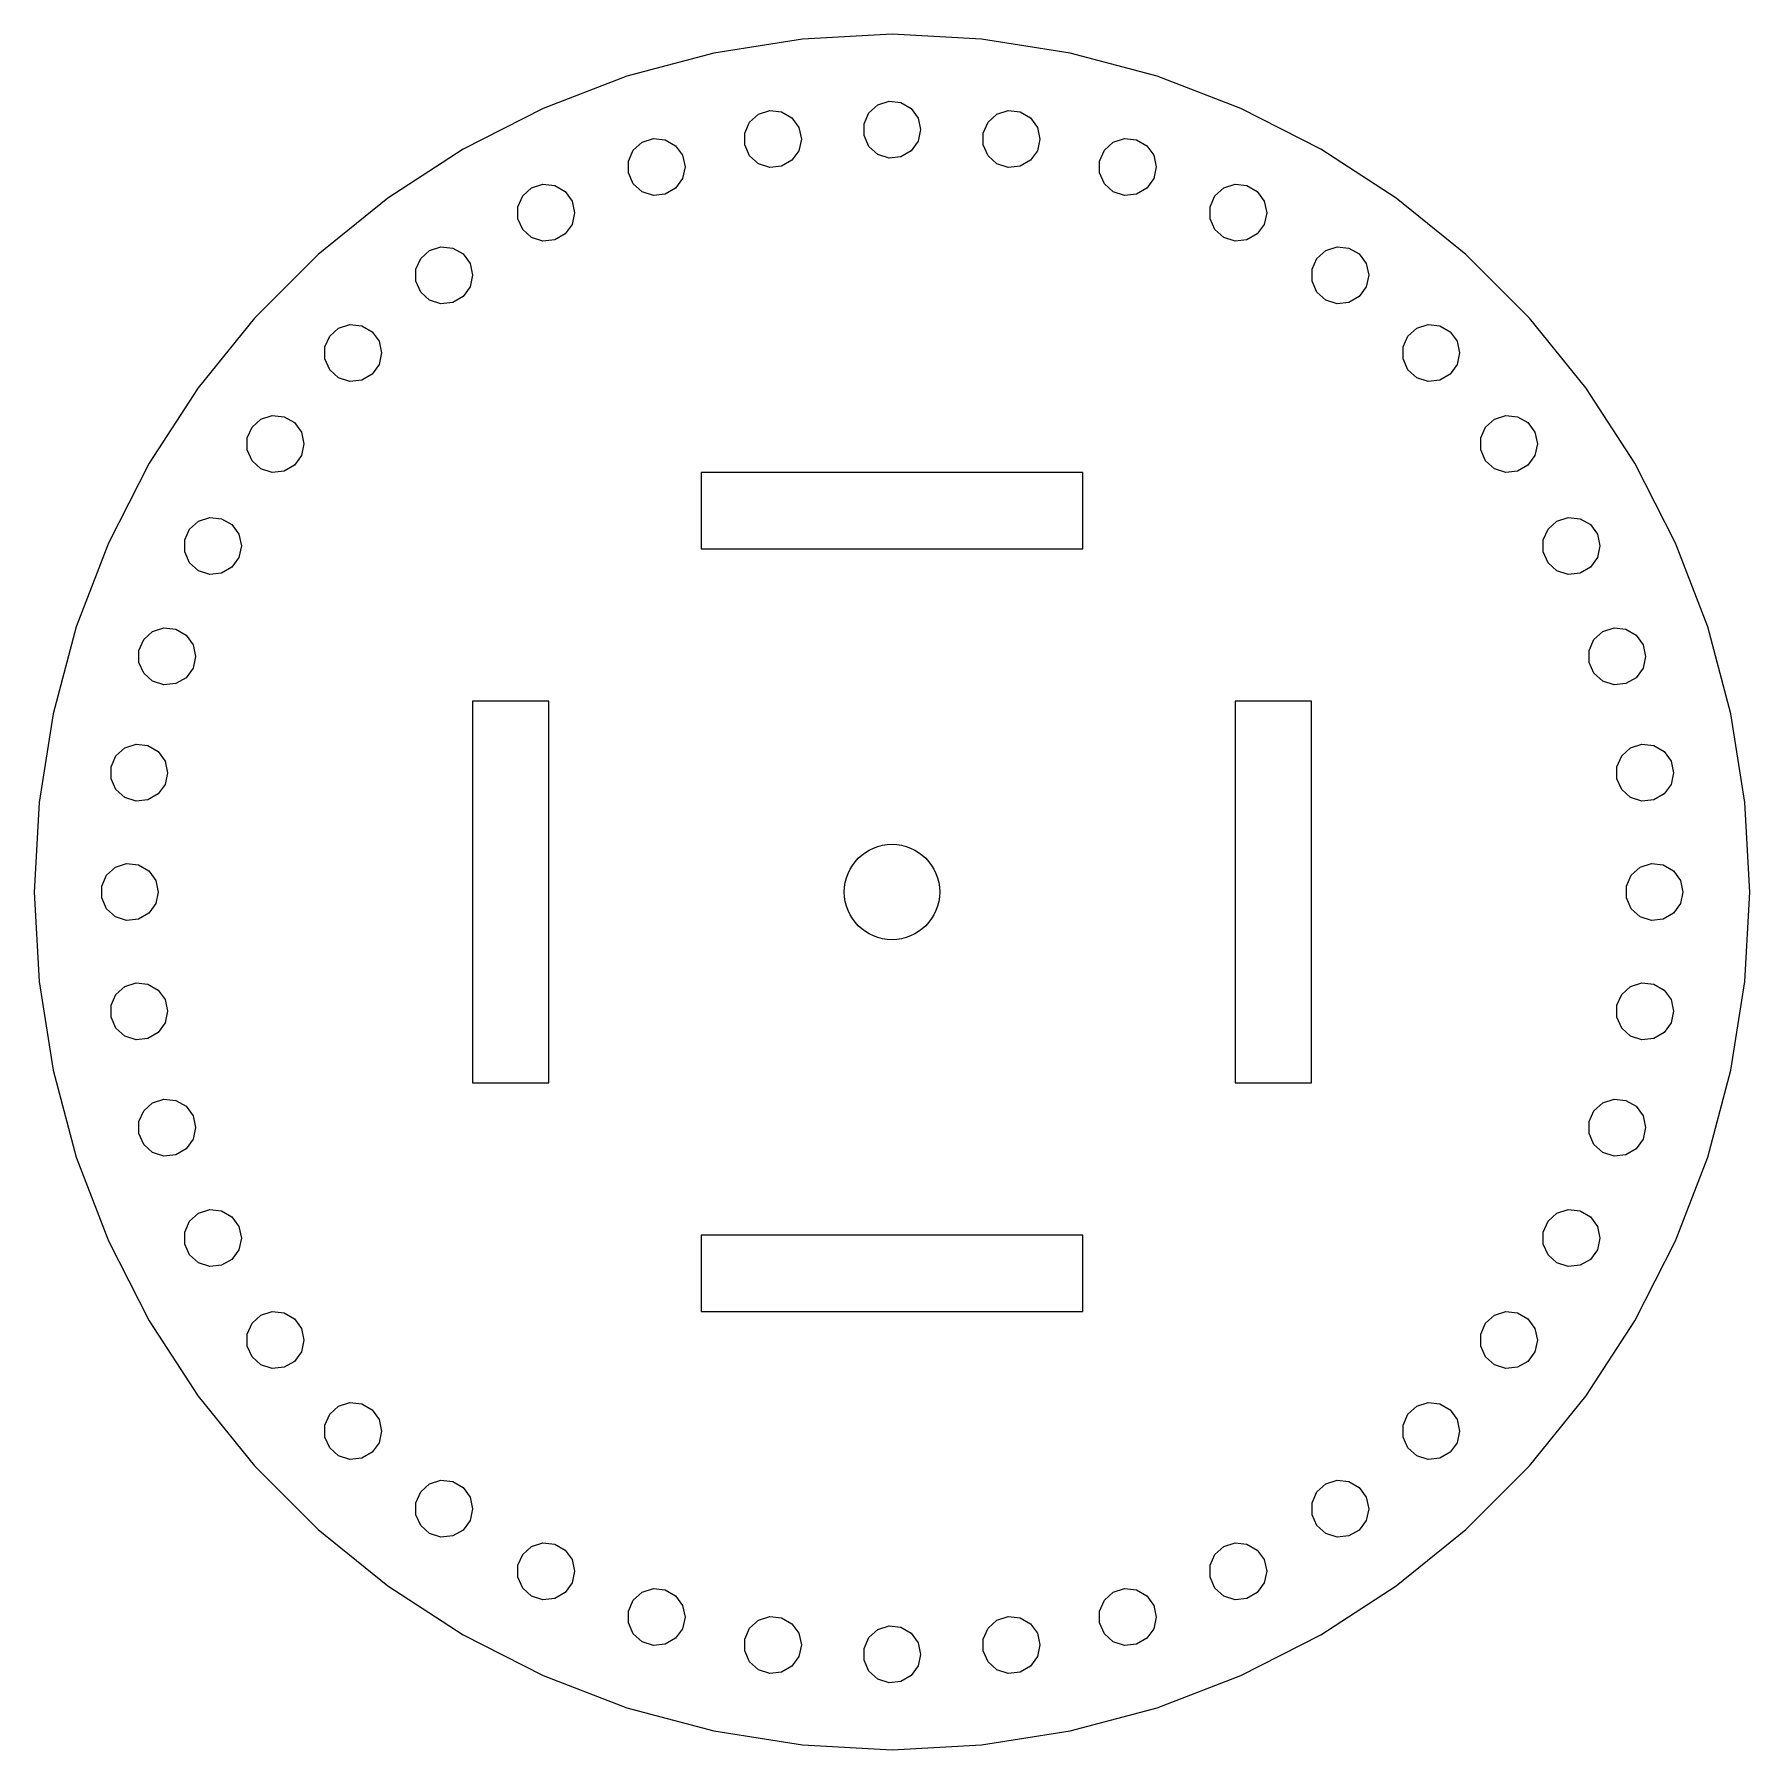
# Model space of a CAD drawing. Header units: millimetres. Extents: x 0 to 600, y 0 to 400.
# Drawn here: x 105 to 195, y 205 to 295 of the extents above; entities that cross this region are included whole.
import ezdxf

# ---------------------------------------------------------------- set-up
doc = ezdxf.new("R2010")
doc.units = ezdxf.units.MM
doc.layers.get('0').update_dxf_attribs({"lineweight": 25})

msp = doc.modelspace()

# ---------------------------------------------------------------- linework, layer by layer
at = {"color": 1, "true_color": 0xff0000}
for p, q in [((145.29834, 294.7333), (140.64819, 293.9968)), ((150, 294.9797), (145.29834, 294.7333)), ((154.70166, 294.7333), (150, 294.9797)), ((159.35181, 293.9968), (154.70166, 294.7333)), ((140.64819, 293.9968), (136.1005, 292.7782)), ((163.8995, 292.7782), (159.35181, 293.9968)), ((136.1005, 292.7782), (131.7051, 291.091)), ((168.2949, 291.091), (163.8995, 292.7782)), ((149.25, 291.2787), (149.84322, 291.4715)), ((149.84322, 291.4715), (150.46352, 291.4063)), ((131.7051, 291.091), (127.5101, 288.9536)), ((142.53227, 290.3692), (142.9958, 290.7865)), ((142.9958, 290.7865), (143.589, 290.9793)), ((143.589, 290.9793), (144.20932, 290.9141)), ((144.20932, 290.9141), (144.7495, 290.6022)), ((144.7495, 290.6022), (145.11612, 290.0976)), ((148.53279, 290.2916), (148.78648, 290.8614)), ((148.78648, 290.8614), (149.25, 291.2787)), ((150.46352, 291.4063), (151.00369, 291.0944)), ((151.00369, 291.0944), (151.37032, 290.5898)), ((151.37032, 290.5898), (151.5, 289.9797)), ((155.04068, 290.3692), (155.5042, 290.7865)), ((155.5042, 290.7865), (156.09741, 290.9793)), ((156.09741, 290.9793), (156.71773, 290.9141)), ((156.71773, 290.9141), (157.25789, 290.6022)), ((157.25789, 290.6022), (157.62451, 290.0976)), ((172.4899, 288.9536), (168.2949, 291.091)), ((142.27858, 289.7994), (142.53227, 290.3692)), ((142.27858, 289.1756), (142.27858, 289.7994)), ((145.11612, 290.0976), (145.2458, 289.4875)), ((148.53279, 289.6678), (148.53279, 290.2916)), ((151.5, 289.9797), (151.37032, 289.3696)), ((154.78697, 289.7994), (155.04068, 290.3692)), ((154.78697, 289.1756), (154.78697, 289.7994)), ((157.62451, 290.0976), (157.7542, 289.4875)), ((127.5101, 288.9536), (123.5616, 286.3894)), ((136.1784, 288.3348), (136.4321, 288.9046)), ((136.4321, 288.9046), (136.8956, 289.322)), ((136.8956, 289.322), (137.4888, 289.5148)), ((137.4888, 289.5148), (138.1091, 289.4496)), ((138.1091, 289.4496), (138.6493, 289.1377)), ((138.6493, 289.1377), (139.0159, 288.6331)), ((142.53227, 288.6058), (142.27858, 289.1756)), ((145.11612, 288.8774), (144.7495, 288.3728)), ((145.2458, 289.4875), (145.11612, 288.8774)), ((148.78648, 289.098), (148.53279, 289.6678)), ((149.25, 288.6807), (148.78648, 289.098)), ((151.00369, 288.865), (150.46352, 288.5531)), ((151.37032, 289.3696), (151.00369, 288.865)), ((155.04068, 288.6058), (154.78697, 289.1756)), ((157.62451, 288.8774), (157.25789, 288.3728)), ((157.7542, 289.4875), (157.62451, 288.8774)), ((160.8872, 288.3348), (161.1409, 288.9046)), ((161.1409, 288.9046), (161.6044, 289.322)), ((161.6044, 289.322), (162.1976, 289.5148)), ((162.1976, 289.5148), (162.8179, 289.4496)), ((162.8179, 289.4496), (163.3581, 289.1377)), ((163.3581, 289.1377), (163.7247, 288.6331)), ((176.4384, 286.3894), (172.4899, 288.9536)), ((136.1784, 287.7111), (136.1784, 288.3348)), ((139.0159, 288.6331), (139.1456, 288.023)), ((139.1456, 288.023), (139.0159, 287.4129)), ((142.9958, 288.1885), (142.53227, 288.6058)), ((143.589, 287.9957), (142.9958, 288.1885)), ((144.20932, 288.0609), (143.589, 287.9957)), ((144.7495, 288.3728), (144.20932, 288.0609)), ((149.84322, 288.4879), (149.25, 288.6807)), ((150.46352, 288.5531), (149.84322, 288.4879)), ((155.5042, 288.1885), (155.04068, 288.6058)), ((156.09741, 287.9957), (155.5042, 288.1885)), ((156.71773, 288.0609), (156.09741, 287.9957)), ((157.25789, 288.3728), (156.71773, 288.0609)), ((160.8872, 287.7111), (160.8872, 288.3348)), ((163.7247, 288.6331), (163.8544, 288.023)), ((163.8544, 288.023), (163.7247, 287.4129)), ((131.0996, 286.9212), (131.6928, 287.114)), ((131.6928, 287.114), (132.3131, 287.0488)), ((132.3131, 287.0488), (132.8533, 286.7369)), ((136.4321, 287.1413), (136.1784, 287.7111)), ((136.8956, 286.7239), (136.4321, 287.1413)), ((139.0159, 287.4129), (138.6493, 286.9082)), ((161.1409, 287.1413), (160.8872, 287.7111)), ((161.6044, 286.7239), (161.1409, 287.1413)), ((163.7247, 287.4129), (163.3581, 286.9082)), ((167.4004, 286.9212), (167.9936, 287.114)), ((167.9936, 287.114), (168.6139, 287.0488)), ((168.6139, 287.0488), (169.1541, 286.7369)), ((123.5616, 286.3894), (119.9027, 283.4264)), ((130.3824, 285.9341), (130.6361, 286.5039)), ((130.6361, 286.5039), (131.0996, 286.9212)), ((132.8533, 286.7369), (133.2199, 286.2323)), ((133.2199, 286.2323), (133.3496, 285.6222)), ((137.4888, 286.5312), (136.8956, 286.7239)), ((138.1091, 286.5964), (137.4888, 286.5312)), ((138.6493, 286.9082), (138.1091, 286.5964)), ((162.1976, 286.5312), (161.6044, 286.7239)), ((162.8179, 286.5964), (162.1976, 286.5312)), ((163.3581, 286.9082), (162.8179, 286.5964)), ((166.6832, 285.9341), (166.9369, 286.5039)), ((166.9369, 286.5039), (167.4004, 286.9212)), ((169.1541, 286.7369), (169.5207, 286.2323)), ((169.5207, 286.2323), (169.6504, 285.6222)), ((180.0973, 283.4264), (176.4384, 286.3894)), ((130.3824, 285.3103), (130.3824, 285.9341)), ((130.6361, 284.7405), (130.3824, 285.3103)), ((133.3496, 285.6222), (133.2199, 285.0121)), ((166.6832, 285.3103), (166.6832, 285.9341)), ((166.9369, 284.7405), (166.6832, 285.3103)), ((169.6504, 285.6222), (169.5207, 285.0121)), ((131.0996, 284.3232), (130.6361, 284.7405)), ((131.6928, 284.1304), (131.0996, 284.3232)), ((132.8533, 284.5075), (132.3131, 284.1956)), ((133.2199, 285.0121), (132.8533, 284.5075)), ((167.4004, 284.3232), (166.9369, 284.7405)), ((167.9936, 284.1304), (167.4004, 284.3232)), ((169.1541, 284.5075), (168.6139, 284.1956)), ((169.5207, 285.0121), (169.1541, 284.5075)), ((119.9027, 283.4264), (116.5736, 280.0973)), ((125.287, 283.226), (125.7505, 283.6433)), ((125.7505, 283.6433), (126.3437, 283.836)), ((126.3437, 283.836), (126.964, 283.7709)), ((126.964, 283.7709), (127.5042, 283.459)), ((127.5042, 283.459), (127.8708, 282.9544)), ((132.3131, 284.1956), (131.6928, 284.1304)), ((168.6139, 284.1956), (167.9936, 284.1304)), ((172.286, 283.226), (172.7495, 283.6433)), ((172.7495, 283.6433), (173.3427, 283.836)), ((173.3427, 283.836), (173.963, 283.7709)), ((173.963, 283.7709), (174.5032, 283.459)), ((174.5032, 283.459), (174.8698, 282.9544)), ((183.4264, 280.0973), (180.0973, 283.4264)), ((125.0333, 282.6561), (125.287, 283.226)), ((125.0333, 282.0324), (125.0333, 282.6561)), ((127.8708, 282.9544), (128.0005, 282.3443)), ((172.0323, 282.6561), (172.286, 283.226)), ((172.0323, 282.0324), (172.0323, 282.6561)), ((174.8698, 282.9544), (174.9995, 282.3443)), ((125.287, 281.4626), (125.0333, 282.0324)), ((127.8708, 281.7342), (127.5042, 281.2296)), ((128.0005, 282.3443), (127.8708, 281.7342)), ((172.286, 281.4626), (172.0323, 282.0324)), ((174.8698, 281.7342), (174.5032, 281.2296)), ((174.9995, 282.3443), (174.8698, 281.7342)), ((125.7505, 281.0452), (125.287, 281.4626)), ((126.3437, 280.8525), (125.7505, 281.0452)), ((126.964, 280.9177), (126.3437, 280.8525)), ((127.5042, 281.2296), (126.964, 280.9177)), ((172.7495, 281.0452), (172.286, 281.4626)), ((173.3427, 280.8525), (172.7495, 281.0452)), ((173.963, 280.9177), (173.3427, 280.8525)), ((174.5032, 281.2296), (173.963, 280.9177)), ((116.5736, 280.0973), (113.6106, 276.4384)), ((186.3894, 276.4384), (183.4264, 280.0973)), ((120.2628, 278.5818), (120.5166, 279.1516)), ((120.5166, 279.1516), (120.9801, 279.569)), ((120.9801, 279.569), (121.5733, 279.7617)), ((121.5733, 279.7617), (122.1936, 279.6965)), ((122.1936, 279.6965), (122.7338, 279.3846)), ((122.7338, 279.3846), (123.1004, 278.88)), ((123.1004, 278.88), (123.2301, 278.2699)), ((176.8027, 278.5818), (177.0564, 279.1516)), ((177.0564, 279.1516), (177.5199, 279.569)), ((177.5199, 279.569), (178.1131, 279.7617)), ((178.1131, 279.7617), (178.7334, 279.6965)), ((178.7334, 279.6965), (179.2736, 279.3846)), ((179.2736, 279.3846), (179.6402, 278.88)), ((179.6402, 278.88), (179.7699, 278.2699)), ((120.2628, 277.9581), (120.2628, 278.5818)), ((123.2301, 278.2699), (123.1004, 277.6598)), ((176.8027, 277.9581), (176.8027, 278.5818)), ((179.7699, 278.2699), (179.6402, 277.6598)), ((120.5166, 277.3882), (120.2628, 277.9581)), ((120.9801, 276.9709), (120.5166, 277.3882)), ((122.7338, 277.1552), (122.1936, 276.8433)), ((123.1004, 277.6598), (122.7338, 277.1552)), ((177.0564, 277.3882), (176.8027, 277.9581)), ((177.5199, 276.9709), (177.0564, 277.3882)), ((179.2736, 277.1552), (178.7334, 276.8433)), ((179.6402, 277.6598), (179.2736, 277.1552)), ((113.6106, 276.4384), (111.0464, 272.4899)), ((121.5733, 276.7781), (120.9801, 276.9709)), ((122.1936, 276.8433), (121.5733, 276.7781)), ((178.1131, 276.7781), (177.5199, 276.9709)), ((178.7334, 276.8433), (178.1131, 276.7781)), ((188.9536, 272.4899), (186.3894, 276.4384)), ((116.1885, 273.8114), (116.4422, 274.3812)), ((116.4422, 274.3812), (116.9057, 274.7985)), ((116.9057, 274.7985), (117.4989, 274.9913)), ((117.4989, 274.9913), (118.1193, 274.9261)), ((118.1193, 274.9261), (118.6594, 274.6142)), ((118.6594, 274.6142), (119.026, 274.1096)), ((180.877, 273.8114), (181.1307, 274.3812)), ((181.1307, 274.3812), (181.5943, 274.7985)), ((181.5943, 274.7985), (182.1875, 274.9913)), ((182.1875, 274.9913), (182.8078, 274.9261)), ((182.8078, 274.9261), (183.348, 274.6142)), ((183.348, 274.6142), (183.7146, 274.1096)), ((116.1885, 273.1876), (116.1885, 273.8114)), ((119.026, 274.1096), (119.1557, 273.4995)), ((119.1557, 273.4995), (119.026, 272.8894)), ((180.877, 273.1876), (180.877, 273.8114)), ((183.7146, 274.1096), (183.8443, 273.4995)), ((183.8443, 273.4995), (183.7146, 272.8894)), ((116.4422, 272.6178), (116.1885, 273.1876)), ((116.9057, 272.2004), (116.4422, 272.6178)), ((119.026, 272.8894), (118.6594, 272.3848)), ((181.1307, 272.6178), (180.877, 273.1876)), ((181.5943, 272.2004), (181.1307, 272.6178)), ((183.7146, 272.8894), (183.348, 272.3848)), ((111.0464, 272.4899), (108.909, 268.2949)), ((117.4989, 272.0077), (116.9057, 272.2004)), ((118.1193, 272.0729), (117.4989, 272.0077)), ((118.6594, 272.3848), (118.1193, 272.0729)), ((160, 272), (140, 272)), ((140, 272), (140, 268)), ((160, 268), (160, 272)), ((182.1875, 272.0077), (181.5943, 272.2004)), ((182.8078, 272.0729), (182.1875, 272.0077)), ((183.348, 272.3848), (182.8078, 272.0729)), ((191.091, 268.2949), (188.9536, 272.4899)), ((112.9106, 268.4623), (113.1643, 269.0321)), ((113.1643, 269.0321), (113.6278, 269.4494)), ((113.6278, 269.4494), (114.221, 269.6422)), ((114.221, 269.6422), (114.8413, 269.577)), ((114.8413, 269.577), (115.3815, 269.2651)), ((115.3815, 269.2651), (115.7481, 268.7605)), ((184.155, 268.4623), (184.4087, 269.0321)), ((184.4087, 269.0321), (184.8722, 269.4494)), ((184.8722, 269.4494), (185.4654, 269.6422)), ((185.4654, 269.6422), (186.0857, 269.577)), ((186.0857, 269.577), (186.6259, 269.2651)), ((186.6259, 269.2651), (186.9925, 268.7605)), ((108.909, 268.2949), (107.2218, 263.8995)), ((112.9106, 267.8385), (112.9106, 268.4623)), ((115.7481, 268.7605), (115.8778, 268.1504)), ((115.8778, 268.1504), (115.7481, 267.5403)), ((184.155, 267.8385), (184.155, 268.4623)), ((186.9925, 268.7605), (187.1222, 268.1504)), ((187.1222, 268.1504), (186.9925, 267.5403)), ((192.7782, 263.8995), (191.091, 268.2949)), ((113.1643, 267.2687), (112.9106, 267.8385)), ((113.6278, 266.8514), (113.1643, 267.2687)), ((115.7481, 267.5403), (115.3815, 267.0357)), ((140, 268), (160, 268)), ((184.4087, 267.2687), (184.155, 267.8385)), ((184.8722, 266.8514), (184.4087, 267.2687)), ((186.9925, 267.5403), (186.6259, 267.0357)), ((114.221, 266.6586), (113.6278, 266.8514)), ((114.8413, 266.7238), (114.221, 266.6586)), ((115.3815, 267.0357), (114.8413, 266.7238)), ((185.4654, 266.6586), (184.8722, 266.8514)), ((186.0857, 266.7238), (185.4654, 266.6586)), ((186.6259, 267.0357), (186.0857, 266.7238)), ((107.2218, 263.8995), (106.0032, 259.35181)), ((110.7635, 263.2361), (111.227, 263.6534)), ((111.227, 263.6534), (111.8202, 263.8462)), ((111.8202, 263.8462), (112.4406, 263.781)), ((112.4406, 263.781), (112.9807, 263.4691)), ((186.8094, 263.2361), (187.273, 263.6534)), ((187.273, 263.6534), (187.8662, 263.8462)), ((187.8662, 263.8462), (188.4865, 263.781)), ((188.4865, 263.781), (189.0267, 263.4691)), ((193.9968, 259.35181), (192.7782, 263.8995)), ((110.5098, 262.6663), (110.7635, 263.2361)), ((112.9807, 263.4691), (113.3474, 262.9645)), ((113.3474, 262.9645), (113.477, 262.3544)), ((186.5557, 262.6663), (186.8094, 263.2361)), ((189.0267, 263.4691), (189.3933, 262.9645)), ((189.3933, 262.9645), (189.523, 262.3544)), ((110.5098, 262.0425), (110.5098, 262.6663)), ((110.7635, 261.4727), (110.5098, 262.0425)), ((113.477, 262.3544), (113.3474, 261.7443)), ((186.5557, 262.0425), (186.5557, 262.6663)), ((186.8094, 261.4727), (186.5557, 262.0425)), ((189.523, 262.3544), (189.3933, 261.7443)), ((111.227, 261.0554), (110.7635, 261.4727)), ((111.8202, 260.8626), (111.227, 261.0554)), ((112.4406, 260.9278), (111.8202, 260.8626)), ((112.9807, 261.2397), (112.4406, 260.9278)), ((113.3474, 261.7443), (112.9807, 261.2397)), ((187.273, 261.0554), (186.8094, 261.4727)), ((187.8662, 260.8626), (187.273, 261.0554)), ((188.4865, 260.9278), (187.8662, 260.8626)), ((189.0267, 261.2397), (188.4865, 260.9278)), ((189.3933, 261.7443), (189.0267, 261.2397)), ((132, 260), (128, 260)), ((128, 260), (128, 240)), ((132, 240), (132, 260)), ((172, 260), (168, 260)), ((168, 260), (168, 240)), ((172, 240), (172, 260)), ((106.0032, 259.35181), (105.2667, 254.70166)), ((194.7333, 254.70166), (193.9968, 259.35181)), ((109.299, 257.13588), (109.7625, 257.55324)), ((109.7625, 257.55324), (110.3557, 257.74599)), ((110.3557, 257.74599), (110.976, 257.68079)), ((110.976, 257.68079), (111.5162, 257.36891)), ((111.5162, 257.36891), (111.8828, 256.8643)), ((188.274, 257.13588), (188.7375, 257.55324)), ((188.7375, 257.55324), (189.3307, 257.74599)), ((189.3307, 257.74599), (189.951, 257.68079)), ((189.951, 257.68079), (190.4912, 257.36891)), ((190.4912, 257.36891), (190.8578, 256.8643)), ((109.0453, 256.56607), (109.299, 257.13588)), ((109.0453, 255.94234), (109.0453, 256.56607)), ((111.8828, 256.8643), (112.0125, 256.2542)), ((188.0203, 256.56607), (188.274, 257.13588)), ((188.0203, 255.94234), (188.0203, 256.56607)), ((190.8578, 256.8643), (190.9875, 256.2542)), ((109.299, 255.37253), (109.0453, 255.94234)), ((111.8828, 255.64409), (111.5162, 255.13948)), ((112.0125, 256.2542), (111.8828, 255.64409)), ((188.274, 255.37253), (188.0203, 255.94234)), ((190.8578, 255.64409), (190.4912, 255.13948)), ((190.9875, 256.2542), (190.8578, 255.64409)), ((105.2667, 254.70166), (105.0203, 250)), ((109.7625, 254.95515), (109.299, 255.37253)), ((110.3557, 254.76242), (109.7625, 254.95515)), ((110.976, 254.82762), (110.3557, 254.76242)), ((111.5162, 255.13948), (110.976, 254.82762)), ((188.7375, 254.95515), (188.274, 255.37253)), ((189.3307, 254.76242), (188.7375, 254.95515)), ((189.951, 254.82762), (189.3307, 254.76242)), ((190.4912, 255.13948), (189.951, 254.82762)), ((194.9797, 250), (194.7333, 254.70166)), ((108.8068, 250.88167), (109.2703, 251.29903)), ((109.2703, 251.29903), (109.8635, 251.49178)), ((109.8635, 251.49178), (110.4838, 251.42657)), ((110.4838, 251.42657), (111.024, 251.11472)), ((111.024, 251.11472), (111.3906, 250.61009)), ((188.7662, 250.88167), (189.2297, 251.29903)), ((189.2297, 251.29903), (189.8229, 251.49178)), ((189.8229, 251.49178), (190.4432, 251.42657)), ((190.4432, 251.42657), (190.9834, 251.11472)), ((190.9834, 251.11472), (191.35, 250.61009)), ((108.5531, 250.31186), (108.8068, 250.88167)), ((108.5531, 249.68814), (108.5531, 250.31186)), ((111.3906, 250.61009), (111.5203, 250)), ((188.5125, 250.31186), (188.7662, 250.88167)), ((188.5125, 249.68814), (188.5125, 250.31186)), ((191.35, 250.61009), (191.4797, 250)), ((105.0203, 250), (105.2667, 245.29834)), ((108.8068, 249.11833), (108.5531, 249.68814)), ((111.3906, 249.38991), (111.024, 248.88528)), ((111.5203, 250), (111.3906, 249.38991)), ((188.7662, 249.11833), (188.5125, 249.68814)), ((191.35, 249.38991), (190.9834, 248.88528)), ((191.4797, 250), (191.35, 249.38991)), ((194.7333, 245.29834), (194.9797, 250)), ((109.2703, 248.70097), (108.8068, 249.11833)), ((109.8635, 248.50822), (109.2703, 248.70097)), ((110.4838, 248.57343), (109.8635, 248.50822)), ((111.024, 248.88528), (110.4838, 248.57343)), ((189.2297, 248.70097), (188.7662, 249.11833)), ((189.8229, 248.50822), (189.2297, 248.70097)), ((190.4432, 248.57343), (189.8229, 248.50822)), ((190.9834, 248.88528), (190.4432, 248.57343)), ((105.2667, 245.29834), (106.0032, 240.64819)), ((109.299, 244.62747), (109.7625, 245.04485)), ((109.7625, 245.04485), (110.3557, 245.23758)), ((110.3557, 245.23758), (110.976, 245.17238)), ((110.976, 245.17238), (111.5162, 244.86052)), ((111.5162, 244.86052), (111.8828, 244.35591)), ((188.274, 244.62747), (188.7375, 245.04485)), ((188.7375, 245.04485), (189.3307, 245.23758)), ((189.3307, 245.23758), (189.951, 245.17238)), ((189.951, 245.17238), (190.4912, 244.86052)), ((190.4912, 244.86052), (190.8578, 244.35591)), ((193.9968, 240.64819), (194.7333, 245.29834)), ((109.0453, 244.05766), (109.299, 244.62747)), ((109.0453, 243.43393), (109.0453, 244.05766)), ((111.8828, 244.35591), (112.0125, 243.7458)), ((188.0203, 244.05766), (188.274, 244.62747)), ((188.0203, 243.43393), (188.0203, 244.05766)), ((190.8578, 244.35591), (190.9875, 243.7458)), ((109.299, 242.86412), (109.0453, 243.43393)), ((111.8828, 243.1357), (111.5162, 242.63109)), ((112.0125, 243.7458), (111.8828, 243.1357)), ((188.274, 242.86412), (188.0203, 243.43393)), ((190.8578, 243.1357), (190.4912, 242.63109)), ((190.9875, 243.7458), (190.8578, 243.1357)), ((109.7625, 242.44676), (109.299, 242.86412)), ((110.3557, 242.25401), (109.7625, 242.44676)), ((110.976, 242.31921), (110.3557, 242.25401)), ((111.5162, 242.63109), (110.976, 242.31921)), ((188.7375, 242.44676), (188.274, 242.86412)), ((189.3307, 242.25401), (188.7375, 242.44676)), ((189.951, 242.31921), (189.3307, 242.25401)), ((190.4912, 242.63109), (189.951, 242.31921)), ((106.0032, 240.64819), (107.2218, 236.1005)), ((192.7782, 236.1005), (193.9968, 240.64819)), ((128, 240), (132, 240)), ((168, 240), (172, 240)), ((110.5098, 237.9575), (110.7635, 238.5273)), ((110.7635, 238.5273), (111.227, 238.9446)), ((111.227, 238.9446), (111.8202, 239.1374)), ((111.8202, 239.1374), (112.4406, 239.0722)), ((112.4406, 239.0722), (112.9807, 238.7603)), ((112.9807, 238.7603), (113.3474, 238.2557)), ((186.5557, 237.9575), (186.8094, 238.5273)), ((186.8094, 238.5273), (187.273, 238.9446)), ((187.273, 238.9446), (187.8662, 239.1374)), ((187.8662, 239.1374), (188.4865, 239.0722)), ((188.4865, 239.0722), (189.0267, 238.7603)), ((189.0267, 238.7603), (189.3933, 238.2557)), ((110.5098, 237.3337), (110.5098, 237.9575)), ((113.3474, 238.2557), (113.477, 237.6456)), ((113.477, 237.6456), (113.3474, 237.0355)), ((186.5557, 237.3337), (186.5557, 237.9575)), ((189.3933, 238.2557), (189.523, 237.6456)), ((189.523, 237.6456), (189.3933, 237.0355)), ((110.7635, 236.7639), (110.5098, 237.3337)), ((111.227, 236.3466), (110.7635, 236.7639)), ((113.3474, 237.0355), (112.9807, 236.5309)), ((186.8094, 236.7639), (186.5557, 237.3337)), ((187.273, 236.3466), (186.8094, 236.7639)), ((189.3933, 237.0355), (189.0267, 236.5309)), ((107.2218, 236.1005), (108.909, 231.7051)), ((111.8202, 236.1538), (111.227, 236.3466)), ((112.4406, 236.219), (111.8202, 236.1538)), ((112.9807, 236.5309), (112.4406, 236.219)), ((187.8662, 236.1538), (187.273, 236.3466)), ((188.4865, 236.219), (187.8662, 236.1538)), ((189.0267, 236.5309), (188.4865, 236.219)), ((191.091, 231.7051), (192.7782, 236.1005)), ((113.1643, 232.7313), (113.6278, 233.1486)), ((113.6278, 233.1486), (114.221, 233.3414)), ((114.221, 233.3414), (114.8413, 233.2762)), ((114.8413, 233.2762), (115.3815, 232.9643)), ((184.4087, 232.7313), (184.8722, 233.1486)), ((184.8722, 233.1486), (185.4654, 233.3414)), ((185.4654, 233.3414), (186.0857, 233.2762)), ((186.0857, 233.2762), (186.6259, 232.9643)), ((112.9106, 232.1615), (113.1643, 232.7313)), ((112.9106, 231.5377), (112.9106, 232.1615)), ((115.3815, 232.9643), (115.7481, 232.4597)), ((115.7481, 232.4597), (115.8778, 231.8496)), ((184.155, 232.1615), (184.4087, 232.7313)), ((184.155, 231.5377), (184.155, 232.1615)), ((186.6259, 232.9643), (186.9925, 232.4597)), ((186.9925, 232.4597), (187.1222, 231.8496)), ((108.909, 231.7051), (111.0464, 227.5101)), ((113.1643, 230.9679), (112.9106, 231.5377)), ((115.7481, 231.2395), (115.3815, 230.7349)), ((115.8778, 231.8496), (115.7481, 231.2395)), ((160, 232), (140, 232)), ((140, 232), (140, 228)), ((160, 228), (160, 232)), ((184.4087, 230.9679), (184.155, 231.5377)), ((186.9925, 231.2395), (186.6259, 230.7349)), ((187.1222, 231.8496), (186.9925, 231.2395)), ((188.9536, 227.5101), (191.091, 231.7051)), ((113.6278, 230.5506), (113.1643, 230.9679)), ((114.221, 230.3578), (113.6278, 230.5506)), ((114.8413, 230.423), (114.221, 230.3578)), ((115.3815, 230.7349), (114.8413, 230.423)), ((184.8722, 230.5506), (184.4087, 230.9679)), ((185.4654, 230.3578), (184.8722, 230.5506)), ((186.0857, 230.423), (185.4654, 230.3578)), ((186.6259, 230.7349), (186.0857, 230.423)), ((116.4422, 227.3822), (116.9057, 227.7996)), ((116.9057, 227.7996), (117.4989, 227.9923)), ((117.4989, 227.9923), (118.1193, 227.9271)), ((118.1193, 227.9271), (118.6594, 227.6152)), ((118.6594, 227.6152), (119.026, 227.1106)), ((140, 228), (160, 228)), ((181.1307, 227.3822), (181.5943, 227.7996)), ((181.5943, 227.7996), (182.1875, 227.9923)), ((182.1875, 227.9923), (182.8078, 227.9271)), ((182.8078, 227.9271), (183.348, 227.6152)), ((183.348, 227.6152), (183.7146, 227.1106)), ((111.0464, 227.5101), (113.6106, 223.5616)), ((116.1885, 226.8124), (116.4422, 227.3822)), ((116.1885, 226.1886), (116.1885, 226.8124)), ((119.026, 227.1106), (119.1557, 226.5005)), ((180.877, 226.8124), (181.1307, 227.3822)), ((180.877, 226.1886), (180.877, 226.8124)), ((183.7146, 227.1106), (183.8443, 226.5005)), ((186.3894, 223.5616), (188.9536, 227.5101)), ((116.4422, 225.6188), (116.1885, 226.1886)), ((119.026, 225.8904), (118.6594, 225.3858)), ((119.1557, 226.5005), (119.026, 225.8904)), ((181.1307, 225.6188), (180.877, 226.1886)), ((183.7146, 225.8904), (183.348, 225.3858)), ((183.8443, 226.5005), (183.7146, 225.8904)), ((116.9057, 225.2015), (116.4422, 225.6188)), ((117.4989, 225.0087), (116.9057, 225.2015)), ((118.1193, 225.0739), (117.4989, 225.0087)), ((118.6594, 225.3858), (118.1193, 225.0739)), ((181.5943, 225.2015), (181.1307, 225.6188)), ((182.1875, 225.0087), (181.5943, 225.2015)), ((182.8078, 225.0739), (182.1875, 225.0087)), ((183.348, 225.3858), (182.8078, 225.0739)), ((113.6106, 223.5616), (116.5736, 219.9027)), ((120.9801, 223.0291), (121.5733, 223.2219)), ((121.5733, 223.2219), (122.1936, 223.1567)), ((122.1936, 223.1567), (122.7338, 222.8448)), ((177.5199, 223.0291), (178.1131, 223.2219)), ((178.1131, 223.2219), (178.7334, 223.1567)), ((178.7334, 223.1567), (179.2736, 222.8448)), ((183.4264, 219.9027), (186.3894, 223.5616)), ((120.2628, 222.0419), (120.5166, 222.6118)), ((120.5166, 222.6118), (120.9801, 223.0291)), ((122.7338, 222.8448), (123.1004, 222.3402)), ((123.1004, 222.3402), (123.2301, 221.7301)), ((176.8027, 222.0419), (177.0564, 222.6118)), ((177.0564, 222.6118), (177.5199, 223.0291)), ((179.2736, 222.8448), (179.6402, 222.3402)), ((179.6402, 222.3402), (179.7699, 221.7301)), ((120.2628, 221.4182), (120.2628, 222.0419)), ((120.5166, 220.8484), (120.2628, 221.4182)), ((123.2301, 221.7301), (123.1004, 221.12)), ((176.8027, 221.4182), (176.8027, 222.0419)), ((177.0564, 220.8484), (176.8027, 221.4182)), ((179.7699, 221.7301), (179.6402, 221.12)), ((120.9801, 220.431), (120.5166, 220.8484)), ((121.5733, 220.2383), (120.9801, 220.431)), ((122.7338, 220.6154), (122.1936, 220.3035)), ((123.1004, 221.12), (122.7338, 220.6154)), ((177.5199, 220.431), (177.0564, 220.8484)), ((178.1131, 220.2383), (177.5199, 220.431)), ((179.2736, 220.6154), (178.7334, 220.3035)), ((179.6402, 221.12), (179.2736, 220.6154)), ((116.5736, 219.9027), (119.9027, 216.5736)), ((122.1936, 220.3035), (121.5733, 220.2383)), ((178.7334, 220.3035), (178.1131, 220.2383)), ((180.0973, 216.5736), (183.4264, 219.9027)), ((125.287, 218.5374), (125.7505, 218.9548)), ((125.7505, 218.9548), (126.3437, 219.1475)), ((126.3437, 219.1475), (126.964, 219.0823)), ((126.964, 219.0823), (127.5042, 218.7704)), ((127.5042, 218.7704), (127.8708, 218.2658)), ((172.286, 218.5374), (172.7495, 218.9548)), ((172.7495, 218.9548), (173.3427, 219.1475)), ((173.3427, 219.1475), (173.963, 219.0823)), ((173.963, 219.0823), (174.5032, 218.7704)), ((174.5032, 218.7704), (174.8698, 218.2658)), ((125.0333, 217.9676), (125.287, 218.5374)), ((125.0333, 217.3439), (125.0333, 217.9676)), ((127.8708, 218.2658), (128.0005, 217.6557)), ((172.0323, 217.9676), (172.286, 218.5374)), ((172.0323, 217.3439), (172.0323, 217.9676)), ((174.8698, 218.2658), (174.9995, 217.6557)), ((125.287, 216.774), (125.0333, 217.3439)), ((127.8708, 217.0456), (127.5042, 216.541)), ((128.0005, 217.6557), (127.8708, 217.0456)), ((172.286, 216.774), (172.0323, 217.3439)), ((174.8698, 217.0456), (174.5032, 216.541)), ((174.9995, 217.6557), (174.8698, 217.0456)), ((119.9027, 216.5736), (123.5616, 213.6106)), ((125.7505, 216.3567), (125.287, 216.774)), ((126.3437, 216.164), (125.7505, 216.3567)), ((126.964, 216.2291), (126.3437, 216.164)), ((127.5042, 216.541), (126.964, 216.2291)), ((172.7495, 216.3567), (172.286, 216.774)), ((173.3427, 216.164), (172.7495, 216.3567)), ((173.963, 216.2291), (173.3427, 216.164)), ((174.5032, 216.541), (173.963, 216.2291)), ((176.4384, 213.6106), (180.0973, 216.5736)), ((130.3824, 214.6897), (130.6361, 215.2595)), ((130.6361, 215.2595), (131.0996, 215.6768)), ((131.0996, 215.6768), (131.6928, 215.8696)), ((131.6928, 215.8696), (132.3131, 215.8044)), ((132.3131, 215.8044), (132.8533, 215.4925)), ((132.8533, 215.4925), (133.2199, 214.9879)), ((166.6832, 214.6897), (166.9369, 215.2595)), ((166.9369, 215.2595), (167.4004, 215.6768)), ((167.4004, 215.6768), (167.9936, 215.8696)), ((167.9936, 215.8696), (168.6139, 215.8044)), ((168.6139, 215.8044), (169.1541, 215.4925)), ((169.1541, 215.4925), (169.5207, 214.9879)), ((130.3824, 214.0659), (130.3824, 214.6897)), ((133.2199, 214.9879), (133.3496, 214.3778)), ((133.3496, 214.3778), (133.2199, 213.7677)), ((166.6832, 214.0659), (166.6832, 214.6897)), ((169.5207, 214.9879), (169.6504, 214.3778)), ((169.6504, 214.3778), (169.5207, 213.7677)), ((123.5616, 213.6106), (127.5101, 211.0464)), ((130.6361, 213.4961), (130.3824, 214.0659)), ((131.0996, 213.0788), (130.6361, 213.4961)), ((132.8533, 213.2631), (132.3131, 212.9512)), ((133.2199, 213.7677), (132.8533, 213.2631)), ((136.4321, 212.8587), (136.8956, 213.2761)), ((136.8956, 213.2761), (137.4888, 213.4688)), ((137.4888, 213.4688), (138.1091, 213.4036)), ((138.1091, 213.4036), (138.6493, 213.0918)), ((161.1409, 212.8587), (161.6044, 213.2761)), ((161.6044, 213.2761), (162.1976, 213.4688)), ((162.1976, 213.4688), (162.8179, 213.4036)), ((162.8179, 213.4036), (163.3581, 213.0918)), ((166.9369, 213.4961), (166.6832, 214.0659)), ((167.4004, 213.0788), (166.9369, 213.4961)), ((169.1541, 213.2631), (168.6139, 212.9512)), ((169.5207, 213.7677), (169.1541, 213.2631)), ((172.4899, 211.0464), (176.4384, 213.6106)), ((131.6928, 212.886), (131.0996, 213.0788)), ((132.3131, 212.9512), (131.6928, 212.886)), ((136.1784, 212.2889), (136.4321, 212.8587)), ((138.6493, 213.0918), (139.0159, 212.5871)), ((139.0159, 212.5871), (139.1456, 211.977)), ((160.8872, 212.2889), (161.1409, 212.8587)), ((163.3581, 213.0918), (163.7247, 212.5871)), ((163.7247, 212.5871), (163.8544, 211.977)), ((167.9936, 212.886), (167.4004, 213.0788)), ((168.6139, 212.9512), (167.9936, 212.886)), ((136.1784, 211.6652), (136.1784, 212.2889)), ((136.4321, 211.0954), (136.1784, 211.6652)), ((139.1456, 211.977), (139.0159, 211.3669)), ((142.53227, 211.3942), (142.9958, 211.8115)), ((142.9958, 211.8115), (143.589, 212.0043)), ((143.589, 212.0043), (144.20932, 211.9391)), ((144.20932, 211.9391), (144.7495, 211.6272)), ((144.7495, 211.6272), (145.11612, 211.1226)), ((149.25, 211.3193), (149.84322, 211.5121)), ((149.84322, 211.5121), (150.46352, 211.4469)), ((150.46352, 211.4469), (151.00369, 211.135)), ((155.04068, 211.3942), (155.5042, 211.8115)), ((155.5042, 211.8115), (156.09741, 212.0043)), ((156.09741, 212.0043), (156.71773, 211.9391)), ((156.71773, 211.9391), (157.25789, 211.6272)), ((157.25789, 211.6272), (157.62451, 211.1226)), ((160.8872, 211.6652), (160.8872, 212.2889)), ((161.1409, 211.0954), (160.8872, 211.6652)), ((163.8544, 211.977), (163.7247, 211.3669)), ((127.5101, 211.0464), (131.7051, 208.909)), ((136.8956, 210.678), (136.4321, 211.0954)), ((137.4888, 210.4852), (136.8956, 210.678)), ((138.1091, 210.5504), (137.4888, 210.4852)), ((138.6493, 210.8623), (138.1091, 210.5504)), ((139.0159, 211.3669), (138.6493, 210.8623)), ((142.27858, 210.8244), (142.53227, 211.3942)), ((142.27858, 210.2006), (142.27858, 210.8244)), ((145.11612, 211.1226), (145.2458, 210.5125)), ((145.2458, 210.5125), (145.11612, 209.9024)), ((148.53279, 210.3322), (148.78648, 210.902)), ((148.78648, 210.902), (149.25, 211.3193)), ((151.00369, 211.135), (151.37032, 210.6304)), ((151.37032, 210.6304), (151.5, 210.0203)), ((154.78697, 210.8244), (155.04068, 211.3942)), ((154.78697, 210.2006), (154.78697, 210.8244)), ((157.62451, 211.1226), (157.7542, 210.5125)), ((157.7542, 210.5125), (157.62451, 209.9024)), ((161.6044, 210.678), (161.1409, 211.0954)), ((162.1976, 210.4852), (161.6044, 210.678)), ((162.8179, 210.5504), (162.1976, 210.4852)), ((163.3581, 210.8623), (162.8179, 210.5504)), ((163.7247, 211.3669), (163.3581, 210.8623)), ((168.2949, 208.909), (172.4899, 211.0464)), ((142.53227, 209.6308), (142.27858, 210.2006)), ((142.9958, 209.2135), (142.53227, 209.6308)), ((145.11612, 209.9024), (144.7495, 209.3978)), ((148.53279, 209.7084), (148.53279, 210.3322)), ((148.78648, 209.1386), (148.53279, 209.7084)), ((151.5, 210.0203), (151.37032, 209.4102)), ((155.04068, 209.6308), (154.78697, 210.2006)), ((155.5042, 209.2135), (155.04068, 209.6308)), ((157.62451, 209.9024), (157.25789, 209.3978)), ((131.7051, 208.909), (136.1005, 207.2218)), ((143.589, 209.0207), (142.9958, 209.2135)), ((144.20932, 209.0859), (143.589, 209.0207)), ((144.7495, 209.3978), (144.20932, 209.0859)), ((149.25, 208.7213), (148.78648, 209.1386)), ((149.84322, 208.5285), (149.25, 208.7213)), ((151.00369, 208.9056), (150.46352, 208.5937)), ((151.37032, 209.4102), (151.00369, 208.9056)), ((156.09741, 209.0207), (155.5042, 209.2135)), ((156.71773, 209.0859), (156.09741, 209.0207)), ((157.25789, 209.3978), (156.71773, 209.0859)), ((163.8995, 207.2218), (168.2949, 208.909)), ((150.46352, 208.5937), (149.84322, 208.5285)), ((136.1005, 207.2218), (140.64819, 206.0032)), ((159.35181, 206.0032), (163.8995, 207.2218)), ((140.64819, 206.0032), (145.29834, 205.2667)), ((145.29834, 205.2667), (150, 205.0203)), ((150, 205.0203), (154.70166, 205.2667)), ((154.70166, 205.2667), (159.35181, 206.0032))]:
    msp.add_line(p, q, dxfattribs=at)
msp.add_circle((150, 250), 2.5, dxfattribs=at)

doc.saveas('drawing.dxf')
